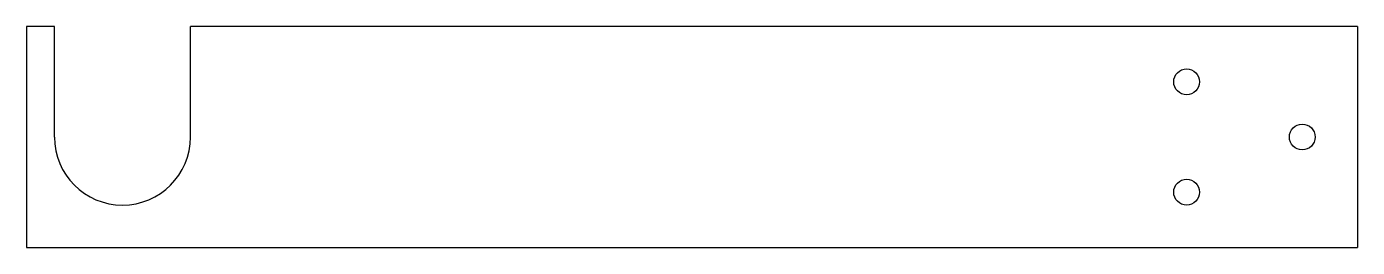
# Model space of a CAD drawing. Header units: millimetres. Extents: x -282 to 80, y -30 to 30.
import ezdxf

# ---------------------------------------------------------------- set-up
doc = ezdxf.new("R2010")
doc.units = ezdxf.units.MM
doc.layers.add('Unfold_Sketch', color=7, linetype='CONTINUOUS')

msp = doc.modelspace()

# ---------------------------------------------------------------- linework, layer by layer
at = {"layer": 'Unfold_Sketch'}
for p, q in [((-282.029, 30), (-282.029, -30)), ((-274.456, 30), (-282.029, 30)), ((-274.456, 0), (-274.456, 30)), ((-237.456, 0), (-237.456, 30)), ((79.9558, 30), (-237.456, 30)), ((79.9558, 30), (79.9558, -30)), ((-282.029, -30), (79.9558, -30))]:
    msp.add_line(p, q, dxfattribs=at)
for centre in [(33.5, 15), (64.9558, 0), (33.5, -15)]:
    msp.add_circle(centre, 3.5, dxfattribs=at)
msp.add_arc((-255.956, 0), 18.5, -180, 0, dxfattribs=at)

doc.saveas('drawing.dxf')
